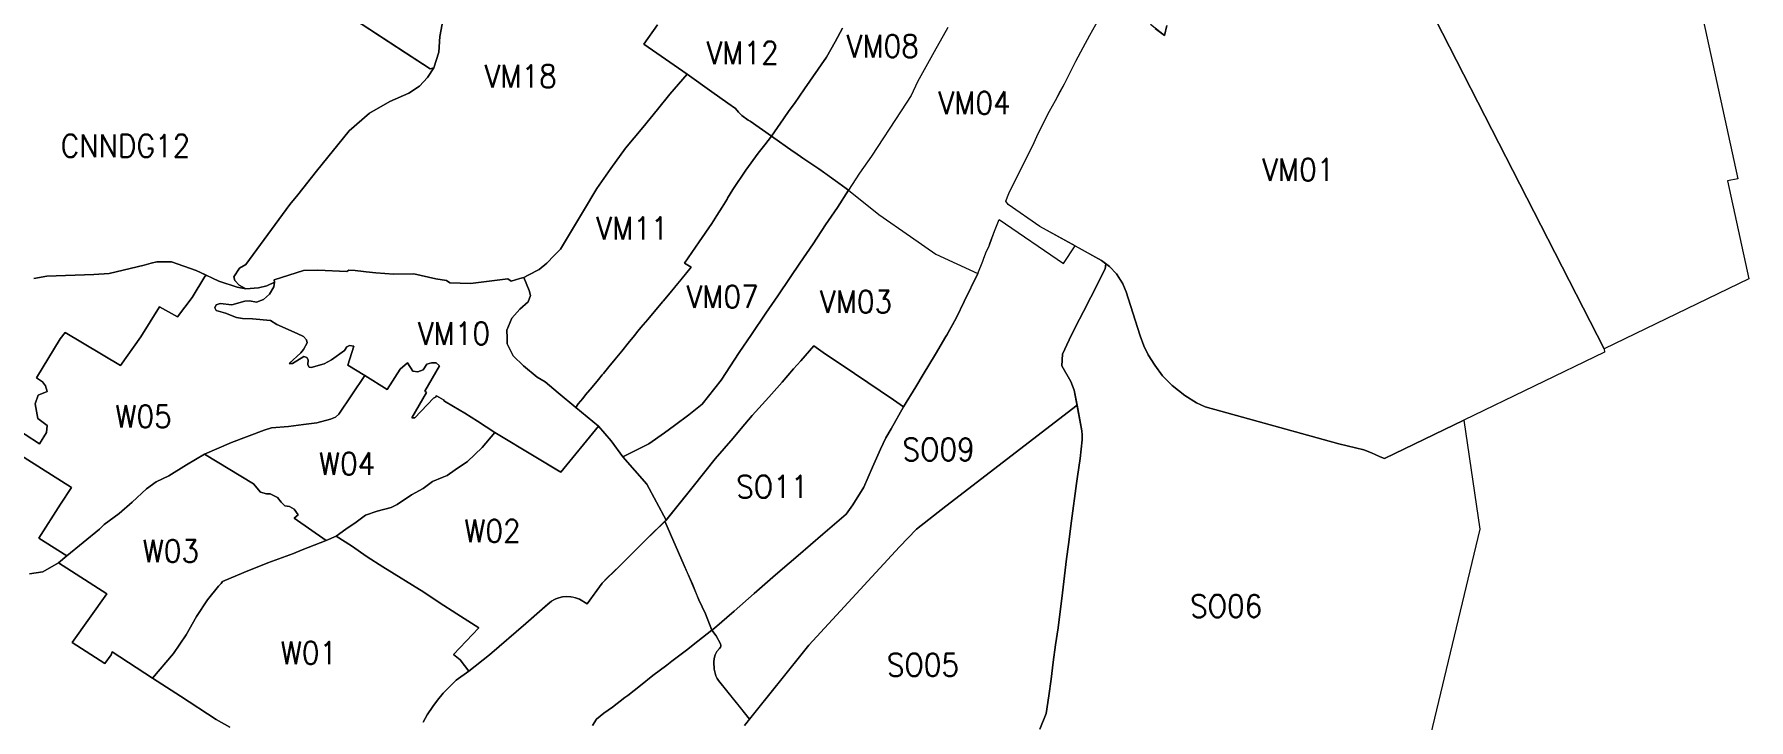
# Model space of a CAD drawing. Header units: metres. Extents: x 267238 to 306780, y 5029040 to 5062814.
# Drawn here: x 295694 to 303296, y 5037525 to 5040562 of the extents above; entities that cross this region are included whole.
import ezdxf
from ezdxf.enums import TextEntityAlignment as Align

# ---------------------------------------------------------------- set-up
doc = ezdxf.new("R2010")
doc.units = ezdxf.units.M
doc.header["$MEASUREMENT"] = 0
for name, color, linetype, lineweight in [('index Côte-des-Neiges Nootre-Dame-de-Grâce', 7, 'Continuous', 0), ('index Outremont', 7, 'Continuous', 0), ('index Sud-Ouest', 7, 'Continuous', 0), ('index Ville-Marie', 7, 'Continuous', 0), ('index Westmount', 7, 'Continuous', 0), ('nom', 7, 'Continuous', 0)]:
    doc.layers.add(name, color=color, linetype=linetype, lineweight=lineweight)
doc.styles.add('Style-STANDARD', font='STANDARD.shx')

msp = doc.modelspace()

# ---------------------------------------------------------------- linework, layer by layer
at = {"layer": 'index Côte-des-Neiges Nootre-Dame-de-Grâce', "color": 6, "linetype": 'Continuous', "lineweight": 0, "elevation": 10, "flags": 128}
for points in [[(297065.97, 5040657.833), (297339.625, 5040479.948), (297449.721, 5040408.381), (297465.412, 5040412.616), (297436.828, 5040370.366), (297402.232, 5040331.654), (297354.436, 5040301.139), (297269.768, 5040264.249), (297180.439, 5040211.573), (297090.258, 5040134.189), (296945.526, 5039955.934), (296863.003, 5039850.753), (296826.77, 5039806.906), (296632.275, 5039542.173), (296603.065, 5039524.908), (296578.328, 5039486.345), (296583.331, 5039470.567), (296602.658, 5039449.548), (296631.254, 5039433.759), (296593.358, 5039440.548), (296512.779, 5039468.383), (296458.973089, 5039493.007343), (296453.096, 5039495.697), (296411.468, 5039514.749), (296301.723, 5039553.79), (296264.104, 5039554.072), (296237.401, 5039552.873), (296212.189, 5039546.971), (296181.38, 5039538.175), (296025.1, 5039501.956), (295957.534, 5039497.632), (295749.954, 5039490.322), (295691.371, 5039479.807)], [(295691.371, 5039479.807), (295749.954, 5039490.322), (295957.534, 5039497.632), (296025.1, 5039501.956), (296181.38, 5039538.175), (296212.189, 5039546.971), (296237.401, 5039552.873), (296264.104, 5039554.072), (296301.723, 5039553.79), (296411.468, 5039514.749), (296458.973089, 5039493.007343), (296449.577, 5039488.995), (296449.577, 5039488.995), (296394.129, 5039395.039), (296328.685, 5039310.463), (296249.484, 5039353.675), (296165.855, 5039220.675), (296076.738, 5039093.916), (295830.613, 5039240.509), (295809.013, 5039212.036), (295704.276, 5039040.009), (295730.563, 5039021.5), (295743.281, 5039004), (295750.906, 5038979.5), (295711.531, 5038962.5), (295697.906, 5038924.5), (295709.232, 5038859.387), (295750.267, 5038827.85), (295748.063, 5038797.5), (295717.25, 5038747), (295589.735, 5038829.465)], [(295576.531, 5038732), (295858.625, 5038554), (295809.628, 5038479.808), (295713.93, 5038329.601), (295838.768, 5038249.903), (295800.472975, 5038219.80427), (295731.291, 5038179.431), (295672.248, 5038170.146)], [(295672.248, 5038170.146), (295731.291, 5038179.431), (295800.472975, 5038219.80427), (295800.472975, 5038219.80427), (296014.956, 5038081.905), (295861.226, 5037866.994), (296007.228954, 5037773.975298), (296035, 5037812), (296038.757, 5037825.21), (296218.134, 5037709.249), (296341.482, 5037628.513), (296499.656, 5037525), (296561.168, 5037490.747)]]:
    msp.add_lwpolyline(points, dxfattribs=at)
at = {"layer": 'index Outremont', "color": 5, "linetype": 'Continuous', "lineweight": 0, "elevation": 10, "flags": 128}
msp.add_lwpolyline([(297506.688, 5040630.543), (297492.218, 5040552.422), (297488.123, 5040483.315), (297465.412, 5040412.616), (297449.721, 5040408.381), (297065.97, 5040657.833)], dxfattribs=at)
at = {"layer": 'index Sud-Ouest', "color": 30, "linetype": 'Continuous', "lineweight": 0, "elevation": 10, "flags": 128}
for points in [[(299128.253732, 5037855.393763), (298865.008176, 5037527.283114), (298826.381, 5037576.043), (298727.479, 5037697.542), (298721.879, 5037706.789), (298716.249, 5037719.437), (298708.464, 5037748.703), (298706.368, 5037779.535), (298708.311, 5037795.47), (298712.495, 5037811.789), (298720.466, 5037826.781), (298731.853, 5037840.255), (298736.243, 5037846.081), (298738.306, 5037850.123), (298738.299, 5037855.202), (298736.787, 5037860.94), (298716.844, 5037895.794), (298698.022, 5037920.785), (298709.612, 5037930.744), (298796.676, 5038006.043), (298885.279, 5038083.287), (298980.894, 5038166.344), (299041.774, 5038218.045), (299081.573, 5038252.545), (299189.866, 5038345.979), (299294.17, 5038435.548), (299323.294, 5038476.733), (299372.506, 5038555.223), (299410.567, 5038643.049), (299446.266, 5038723.05), (299469.065, 5038774.05), (299492.664, 5038813.551), (299548.102, 5038910.494), (299602.688, 5038999.241), (299634.86, 5039054.053), (299689.625, 5039144.507), (299735.426, 5039221.917), (299738.215, 5039226.917), (299782.401, 5039306.082), (299817.354, 5039377.056), (299877.174, 5039501.301), (299899.551, 5039557.058), (299903.849, 5039569.064), (299916.8, 5039601.219), (299925.719, 5039619.315), (299933.018, 5039639.112), (299951.481, 5039689.191), (299971.991641, 5039741.429865), (300257.047699, 5039545.482963), (300309.047595, 5039623.8886), (300425.352, 5039559.56), (300444.786418, 5039545.104648), (300442.43, 5039522.499), (300378.655, 5039397.559), (300346.256, 5039334.058), (300311.157, 5039266.057), (300282.858, 5039208.557), (300252.932, 5039143.684), (300249.824876, 5039092.01121), (300290.521388, 5039022.617069), (300305.48, 5038984.922), (300317.721813, 5038918.265225), (299735.261276, 5038470.518537), (299605.772373, 5038368.509149), (299530.59425, 5038290.726342), (299128.253732, 5037855.393763)], [(298698.022, 5037920.785), (298670.136, 5037993.037), (298640.927, 5038055.663), (298613.236, 5038123.506), (298576.186, 5038208.241), (298490.123, 5038404.134), (298495.346, 5038409.132), (298500.007, 5038415.192), (298615.567, 5038558.546), (298713.572, 5038681.187), (298792.152, 5038772.284), (298827.865, 5038815.389), (298876.706, 5038872.461), (298950.42, 5038953.322), (299010.142, 5039020.647), (299060.583, 5039079.048), (299092.2, 5039114.196), (299150.246, 5039181.481), (299192.214, 5039152.403), (299331.179, 5039058.03), (299503.662, 5038942.052), (299548.102, 5038910.494), (299492.664, 5038813.551), (299469.065, 5038774.05), (299446.266, 5038723.05), (299410.567, 5038643.049), (299372.506, 5038555.223), (299323.294, 5038476.733), (299294.17, 5038435.548), (299189.866, 5038345.979), (299081.573, 5038252.545), (299041.774, 5038218.045), (298980.894, 5038166.344), (298885.279, 5038083.287), (298796.676, 5038006.043), (298709.612, 5037930.744), (298698.022, 5037920.785)]]:
    msp.add_lwpolyline(points, close=True, dxfattribs=at)
for points in [[(300152.765, 5037482.581), (300179.924, 5037551.397), (300192.826, 5037630.141), (300202.696, 5037703.398), (300212.184, 5037780.05), (300222.588, 5037856.313), (300234.182, 5037931.55), (300253.022, 5038086.044), (300270.578, 5038237.55), (300279.131, 5038301.275), (300293.305, 5038406.43), (300314.701, 5038570.665), (300318.94, 5038601.689), (300331.173, 5038681.578), (300340.485, 5038764.146), (300340.062, 5038786.164), (300338.567, 5038804.763), (300305.48, 5038984.922), (300290.521388, 5039022.617069), (300249.824876, 5039092.01121), (300252.932, 5039143.684), (300282.858, 5039208.557), (300311.157, 5039266.057), (300346.256, 5039334.058), (300378.655, 5039397.559), (300442.43, 5039522.499), (300444.786418, 5039545.104648), (300461.652, 5039532.56), (300492.153, 5039499.56), (300521.029, 5039456.331), (300535.955, 5039421.059), (300564.857, 5039328.059), (300597.159, 5039226.058), (300613.46, 5039181.058), (300632.961, 5039141.558), (300662.362, 5039095.058), (300696.363, 5039048.058), (300738.964, 5039005.558), (300794.965, 5038961.057), (300847.166, 5038928.058), (300885.666, 5038911.558), (301479.058, 5038747.301), (301588.705, 5038720.076), (301623.653, 5038707.264), (301662.021, 5038689.109), (301680.151, 5038681.772), (302032.472, 5038852.509), (302103.709609, 5038368.286422), (301884.657416, 5037457.387229)], [(298842.453226, 5037499.170504), (299128.253732, 5037855.393763), (299530.59425, 5038290.726342), (299605.772373, 5038368.509149), (299735.261276, 5038470.518537), (300317.721813, 5038918.265225), (300338.567, 5038804.763), (300340.062, 5038786.164), (300340.485, 5038764.146), (300331.173, 5038681.578), (300318.94, 5038601.689), (300314.701, 5038570.665), (300293.305, 5038406.43), (300279.131, 5038301.275), (300270.578, 5038237.55), (300253.022, 5038086.044), (300234.182, 5037931.55), (300222.588, 5037856.313), (300212.184, 5037780.05), (300202.696, 5037703.398), (300192.826, 5037630.141), (300179.924, 5037551.397), (300152.765, 5037482.581)], [(297417.86, 5037514.189), (297436.516, 5037546.603), (297460.477, 5037582.831), (297481.916, 5037611.679), (297507.218, 5037642.013), (297530.507497, 5037665.95716), (297565.105, 5037699.677), (297620.135, 5037738.987), (297711.629, 5037811.997), (297873.141, 5037950.965), (297946.104, 5038015.032), (297987.782, 5038049.327), (297997.513, 5038055.368), (298006.952, 5038059.966), (298019.385, 5038064.224), (298035.864, 5038068.547), (298054.019, 5038070.088), (298073.227, 5038069.413), (298084.142, 5038067.765), (298093.905, 5038065.231), (298111.136, 5038058.272), (298145.425, 5038037.677), (298212.072, 5038130.242), (298288.175, 5038205.168), (298304.694, 5038221.43), (298359.219, 5038275.111), (298413.508, 5038328.56), (298490.123, 5038404.134), (298576.186, 5038208.241), (298640.927, 5038055.663), (298670.136, 5037993.037), (298698.022, 5037920.785), (298636.732, 5037872.848), (298585.671, 5037832.999), (298520.15, 5037783.987), (298498.128, 5037765.665), (298437.025, 5037719.724), (298382.34, 5037676.266), (298324.97, 5037632.02), (298311.945, 5037622.711), (298257.979, 5037580.04), (298219.879, 5037553.039), (298186.763, 5037526.539), (298169.48, 5037499.039)], [(298169.48, 5037499.039), (298186.763, 5037526.539), (298219.879, 5037553.039), (298257.979, 5037580.04), (298311.945, 5037622.711), (298324.97, 5037632.02), (298382.34, 5037676.266), (298437.025, 5037719.724), (298498.128, 5037765.665), (298520.15, 5037783.987), (298585.671, 5037832.999), (298636.732, 5037872.848), (298698.022, 5037920.785), (298716.844, 5037895.794), (298736.787, 5037860.94), (298738.299, 5037855.202), (298738.306, 5037850.123), (298736.243, 5037846.081), (298731.853, 5037840.255), (298720.466, 5037826.781), (298712.495, 5037811.789), (298708.311, 5037795.47), (298706.368, 5037779.535), (298708.464, 5037748.703), (298716.249, 5037719.437), (298721.879, 5037706.789), (298727.479, 5037697.542), (298865.008176, 5037527.283114), (298842.453226, 5037499.170504)]]:
    msp.add_lwpolyline(points, dxfattribs=at)
at = {"layer": 'index Ville-Marie', "color": 1, "linetype": 'Continuous', "lineweight": 0, "elevation": 10, "flags": 128}
for points in [[(301471.355926, 5041479.948686), (301626.438, 5043485.071), (302559.358, 5043924.886), (302515.736, 5043733.995), (302507.958, 5043600.514), (302514.909533, 5043406.255934), (302550.495, 5043110.391), (302710.906, 5042382.098), (303246.955, 5039921.093), (303202.155, 5039911.692), (303295.835, 5039478.722), (302654.348, 5039167.849), (301471.355926, 5041479.948686), (301626.438, 5043485.071), (302559.358, 5043924.886), (301626.438, 5043485.071), (301471.355926, 5041479.948686)], [(298963.322, 5040110.414), (298932.709, 5040071.822), (298903.942, 5040035.557), (298848.786, 5039959.609), (298790.62, 5039874.631), (298767.771, 5039835.185), (298765.462, 5039831.199), (298744.655, 5039795.278), (298720.907, 5039758.756), (298697.56, 5039722.85), (298642.56, 5039642.674), (298577.339, 5039548.037), (298606.051, 5039529.553), (298505.553, 5039407.551), (298482.002, 5039379.323), (298479.255, 5039376.031), (298414.043, 5039297.869), (298383.923, 5039261.962), (298370.155, 5039245.55), (298355.372, 5039227.42), (298327.756, 5039193.549), (298298.556, 5039157.872), (298269.15, 5039121.944), (298241.039, 5039087.597), (298217.139, 5039058.544), (298212.319, 5039052.686), (298195.435, 5039032.162), (298166.959, 5038997.547), (298138.227, 5038963.485), (298125.495, 5038948.39), (298104.961, 5038924.047), (298095.461, 5038908.547), (298016.06, 5038973.047), (297959.714, 5039022.434), (297923.33, 5039042.017), (297863.276, 5039093.148), (297817.825, 5039137.31), (297791.155, 5039190.678), (297790.119, 5039216.536), (297788.757, 5039250.548), (297810.956, 5039303.549), (297846.155, 5039344.049), (297884.39, 5039376.143), (297893.954, 5039404.55), (297887.654, 5039426.55), (297864.298, 5039484.403), (297883.555, 5039494.52), (297932.152, 5039520.051), (297966.415, 5039547.392), (297999.369, 5039581.078), (298026.67, 5039609.389), (298129.329, 5039779.868), (298187.858, 5039878.269), (298249.903, 5039966.951), (298315.908, 5040057.77), (298392.824, 5040148.586), (298456.739, 5040229.058), (298511.315, 5040297.18), (298588.536, 5040384.56), (298698.073, 5040306.722), (298769.64, 5040255.866), (298802.439, 5040232.559), (298815.739, 5040216.559), (298830.639, 5040201.559), (298859.177, 5040181.955), (298867.645, 5040176.138), (298963.322, 5040110.414)], [(298963.322, 5040110.414), (299059.181, 5040041.953), (299065.497, 5040037.442), (299101.342, 5040012.558), (299137.596, 5039988.685), (299172.374, 5039965.784), (299202.248, 5039945.312), (299304.274, 5039870.722), (299254.693, 5039794.353), (299202.545, 5039717.145), (299146.92, 5039632.981), (299087.772, 5039547.252), (299045.655, 5039484.31), (298990.259, 5039403.368), (298937.515, 5039326.012), (298874.509, 5039231.976), (298818.872, 5039151.648), (298739.595, 5039029.531), (298655.528, 5038922.117), (298596.627, 5038875.101), (298531.927, 5038828.389), (298487.967, 5038796.259), (298419.364, 5038747.433), (298304.079, 5038688.73), (298251.209, 5038759.772), (298196.062, 5038825.546), (298095.461, 5038908.547), (298104.961, 5038924.047), (298125.495, 5038948.39), (298138.227, 5038963.485), (298166.959, 5038997.547), (298195.435, 5039032.162), (298212.319, 5039052.686), (298217.139, 5039058.544), (298241.039, 5039087.597), (298269.15, 5039121.944), (298298.556, 5039157.872), (298327.756, 5039193.549), (298355.372, 5039227.42), (298370.155, 5039245.55), (298383.923, 5039261.962), (298414.043, 5039297.869), (298479.255, 5039376.031), (298482.002, 5039379.323), (298505.553, 5039407.551), (298561.631, 5039474.583), (298606.051, 5039529.553), (298577.339, 5039548.037), (298642.56, 5039642.674), (298697.56, 5039722.85), (298720.907, 5039758.756), (298744.655, 5039795.278), (298765.462, 5039831.199), (298767.771, 5039835.185), (298790.62, 5039874.631), (298848.786, 5039959.609), (298903.942, 5040035.557), (298932.709, 5040071.822), (298932.709, 5040071.822), (298963.322, 5040110.414)], [(299304.274, 5039870.722), (299438.378, 5039763.835), (299579.113, 5039666.014), (299691.049, 5039588.057), (299877.174, 5039501.301), (299817.354, 5039377.056), (299782.401, 5039306.082), (299739.457, 5039229.055), (299735.426, 5039221.917), (299689.625, 5039144.507), (299634.86, 5039054.053), (299602.688, 5038999.241), (299548.102, 5038910.494), (299503.662, 5038942.052), (299331.179, 5039058.03), (299192.214, 5039152.403), (299150.246, 5039181.481), (299092.2, 5039114.196), (299060.583, 5039079.048), (299010.142, 5039020.647), (298950.42, 5038953.322), (298876.706, 5038872.461), (298827.865, 5038815.389), (298792.152, 5038772.284), (298713.572, 5038681.187), (298615.567, 5038558.546), (298495.346, 5038409.132), (298409.216, 5038568.455), (298304.079, 5038688.73), (298419.364, 5038747.433), (298487.967, 5038796.259), (298531.927, 5038828.389), (298596.627, 5038875.101), (298655.528, 5038922.117), (298739.595, 5039029.531), (298818.872, 5039151.648), (298874.509, 5039231.976), (298937.515, 5039326.012), (298990.259, 5039403.368), (299045.655, 5039484.31), (299087.772, 5039547.252), (299146.92, 5039632.981), (299202.545, 5039717.145), (299254.693, 5039794.353), (299304.274, 5039870.722)], [(296757.367, 5039473.348), (296887.381, 5039515.061), (296950.542, 5039516.738), (297078.955, 5039510.094), (297088.819, 5039516.913), (297117.206, 5039514.377), (297153.771, 5039510.467), (297165.919, 5039509.065), (297208.297, 5039504.698), (297288.217, 5039498.189), (297377.194, 5039499.972), (297473.736, 5039478.006), (297521.351, 5039470.986), (297536.474, 5039460.116), (297628.699, 5039457.233), (297793.697, 5039478.136), (297808.324, 5039468.026), (297846.29, 5039479.134), (297864.298, 5039484.403), (297887.654, 5039426.55), (297893.954, 5039404.55), (297884.39, 5039376.143), (297846.155, 5039344.049), (297810.956, 5039303.549), (297788.757, 5039250.548), (297790.119, 5039216.536), (297791.155, 5039190.678), (297817.825, 5039137.31), (297863.276, 5039093.148), (297923.33, 5039042.017), (297959.714, 5039022.434), (298016.06, 5038973.047), (298095.461, 5038908.547), (298196.062, 5038825.546), (298029.084, 5038620.81), (297917.271, 5038687.763), (297735.313, 5038796.5), (297659.813, 5038847), (297602.787, 5038882.156), (297552.157, 5038913.028), (297512.031, 5038936.5), (297508.320645, 5038942.087665), (297477.166799, 5038959.033847), (297473.074, 5038954.198), (297463.813, 5038950), (297381.688, 5038861.5), (297368.438, 5038861.5), (297433.344, 5038974), (297425.406, 5038980.5), (297490.289, 5039092.009), (297475.719, 5039106.5), (297455.844, 5039106.5), (297434.664, 5039099.958), (297417.438, 5039075), (297394.938, 5039065.5), (297372.406, 5039069.5), (297348.578, 5039105.26), (297315.469, 5039077.5), (297258.531, 5038987.5), (297159.19, 5039049.605), (297083.699, 5039095.982), (297110.777, 5039179.164), (297091.678, 5039182.064), (297080.052, 5039177.253), (297069.328, 5039160.316), (297012.402, 5039119.024), (296978.827, 5039101.285), (296921.801, 5039084.548), (296913.382, 5039086.151), (296906.225, 5039097.304), (296908.973, 5039118.623), (296902.959, 5039129.848), (296888.928, 5039133.857), (296838.516, 5039102.688), (296824.404, 5039102.831), (296876.063, 5039150), (296888.219, 5039165), (296904, 5039194.5), (296900.938, 5039208.5), (296888.219, 5039222.5), (296858.875, 5039235.5), (296768.866, 5039275.167), (296741.3, 5039293.311), (296661.123, 5039301.328), (296617.504, 5039302.031), (296589.764, 5039306.941), (296541.858, 5039325.582), (296500.967, 5039338.01), (296494.553, 5039349.636), (296500.566, 5039362.865), (296517.604, 5039369.48), (296569.816, 5039362.38), (296627.983, 5039379.896), (296647.492, 5039380.705), (296679.563, 5039374.29), (296710.433, 5039386.113), (296736.411, 5039409.844), (296755.612, 5039442.897), (296758.975, 5039463.869), (296757.367, 5039473.348)]]:
    msp.add_lwpolyline(points, close=True, dxfattribs=at)
for points in [[(301471.355926, 5041479.948686), (302654.348, 5039167.849), (302656.128, 5039153.791), (302032.472, 5038852.509), (301680.151, 5038681.772), (301662.021, 5038689.109), (301623.653, 5038707.264), (301588.705, 5038720.076), (301479.058, 5038747.301), (300885.666, 5038911.558), (300847.166, 5038928.058), (300794.965, 5038961.057), (300738.964, 5039005.558), (300696.363, 5039048.058), (300662.362, 5039095.058), (300632.961, 5039141.558), (300613.46, 5039181.058), (300597.159, 5039226.058), (300564.857, 5039328.059), (300535.955, 5039421.059), (300519.354, 5039459.059), (300492.153, 5039499.56), (300461.652, 5039532.56), (300425.352, 5039559.56), (300152.348, 5039710.56), (300011.953, 5039807.416), (300001.967, 5039821.827), (300014.846, 5039856.249), (300091.271, 5040012.048), (300112.138, 5040051.395), (300127.065, 5040082.23), (300145.205, 5040121.576), (300182.939, 5040198.564), (300195.038, 5040221.564), (300222.038, 5040268.565), (300261.236, 5040342.565), (300312.637, 5040442.993), (300344.634, 5040502.567), (300373.562, 5040557.725), (300453.63, 5040699.07)], [(299744.886, 5040592.513), (299684.589, 5040484.697), (299610.359, 5040350.707), (299581.621, 5040291.022), (299536.952, 5040222.276), (299406.267, 5040022.337), (299353.336, 5039945.979), (299304.274, 5039870.722), (299304.274, 5039870.722), (299438.378, 5039763.835), (299579.113, 5039666.014), (299691.049, 5039588.057), (299877.174, 5039501.301), (299899.551, 5039557.058), (299903.849, 5039569.064), (299916.8, 5039601.219), (299925.719, 5039619.315), (299951.481, 5039689.191), (299971.991641, 5039741.429865), (300257.047699, 5039545.482963), (300309.047595, 5039623.8886), (300152.348, 5039710.56), (300011.953, 5039807.416), (300001.967, 5039821.827), (300014.846, 5039856.249), (300024.938, 5039876.639), (300091.271, 5040012.048), (300127.065, 5040082.23), (300145.205, 5040121.576), (300195.038, 5040221.564), (300222.038, 5040268.565), (300244.837, 5040311.565), (300261.236, 5040342.565), (300312.637, 5040442.993), (300344.634, 5040502.567), (300373.562, 5040557.725), (300453.63, 5040699.07)], [(298457.533, 5040604.062), (298396.434, 5040517.561), (298588.536, 5040384.56), (298511.315, 5040297.18), (298456.739, 5040229.058), (298392.824, 5040148.586), (298315.908, 5040057.77), (298249.903, 5039966.951), (298187.858, 5039878.269), (298129.329, 5039779.868), (298026.67, 5039609.389), (297999.369, 5039581.078), (297966.415, 5039547.392), (297932.152, 5039520.051), (297883.555, 5039494.52), (297864.298, 5039484.403), (297846.29, 5039479.134), (297808.324, 5039468.026), (297793.697, 5039478.136), (297628.699, 5039457.233), (297536.474, 5039460.116), (297521.351, 5039470.986), (297473.736, 5039478.006), (297377.194, 5039499.972), (297288.217, 5039498.189), (297208.297, 5039504.698), (297165.919, 5039509.065), (297153.771, 5039510.467), (297117.206, 5039514.377), (297088.819, 5039516.913), (297078.955, 5039510.094), (296950.542, 5039516.738), (296887.381, 5039515.061), (296757.367, 5039473.348), (296758.975, 5039463.869), (296724.654, 5039447.096), (296687.958, 5039437.547), (296631.254, 5039433.759), (296602.658, 5039449.548), (296583.331, 5039470.567), (296578.328, 5039486.345), (296603.065, 5039524.908), (296632.275, 5039542.173), (296826.77, 5039806.906), (296863.003, 5039850.753), (296945.526, 5039955.934), (297090.258, 5040134.189), (297180.439, 5040211.573), (297269.768, 5040264.249), (297354.436, 5040301.139), (297402.232, 5040331.654), (297436.828, 5040370.366), (297465.412, 5040412.616), (297488.123, 5040483.315), (297492.218, 5040552.422), (297506.688, 5040630.543)], [(299277.932, 5040589.065), (299245.433, 5040529.064), (299207.252, 5040459.7), (299108.358, 5040320.124), (299064.038, 5040255.56), (299041.67, 5040223.604), (299016.652, 5040187.861), (298963.322, 5040110.414), (298867.645, 5040176.138), (298859.177, 5040181.955), (298830.639, 5040201.559), (298815.739, 5040216.559), (298802.439, 5040232.559), (298769.64, 5040255.866), (298698.073, 5040306.722), (298588.536, 5040384.56), (298396.434, 5040517.561), (298457.533, 5040604.062)], [(300715.133, 5040600.57), (300704.933, 5040556.069), (300642.816, 5040605.88)], [(300664.433, 5040588.069), (300704.933, 5040556.069), (300715.133, 5040600.57)], [(299744.886, 5040592.513), (299684.589, 5040484.697), (299610.359, 5040350.707), (299581.621, 5040291.022), (299536.952, 5040222.276), (299406.267, 5040022.337), (299353.336, 5039945.979), (299304.274, 5039870.722), (299172.374, 5039965.784), (299101.342, 5040012.558), (299065.497, 5040037.442), (299059.181, 5040041.953), (298963.322, 5040110.414), (299016.652, 5040187.861), (299041.67, 5040223.604), (299064.038, 5040255.56), (299108.358, 5040320.124), (299207.252, 5040459.7), (299245.433, 5040529.064), (299277.932, 5040589.065)]]:
    msp.add_lwpolyline(points, dxfattribs=at)
at = {"layer": 'index Westmount', "color": 4, "linetype": 'Continuous', "lineweight": 0, "elevation": 10, "flags": 128}
for points in [[(295589.735, 5038829.465), (295717.25, 5038747), (295748.063, 5038797.5), (295750.267, 5038827.85), (295709.232, 5038859.387), (295697.906, 5038924.5), (295711.531, 5038962.5), (295750.906, 5038979.5), (295743.281, 5039004), (295730.563, 5039021.5), (295704.276, 5039040.009), (295809.013, 5039212.036), (295830.613, 5039240.509), (296076.738, 5039093.916), (296165.855, 5039220.675), (296249.484, 5039353.675), (296328.685, 5039310.463), (296394.129, 5039395.039), (296449.577, 5039488.995), (296453.096, 5039495.697), (296512.779, 5039468.383), (296593.358, 5039440.548), (296631.254, 5039433.759), (296687.958, 5039437.547), (296724.654, 5039447.096), (296758.975, 5039463.869), (296755.612, 5039442.897), (296736.411, 5039409.844), (296710.433, 5039386.113), (296679.563, 5039374.29), (296647.492, 5039380.705), (296627.983, 5039379.896), (296569.816, 5039362.38), (296517.604, 5039369.48), (296500.566, 5039362.865), (296494.553, 5039349.636), (296500.967, 5039338.01), (296541.858, 5039325.582), (296589.764, 5039306.941), (296617.504, 5039302.031), (296661.123, 5039301.328), (296741.3, 5039293.311), (296768.866, 5039275.167), (296858.875, 5039235.5), (296888.219, 5039222.5), (296900.938, 5039208.5), (296904, 5039194.5), (296888.219, 5039165), (296876.063, 5039150), (296824.404, 5039102.831), (296838.516, 5039102.688), (296888.928, 5039133.857), (296902.959, 5039129.848), (296908.973, 5039118.623), (296906.225, 5039097.304), (296913.382, 5039086.151), (296921.801, 5039084.548), (296978.827, 5039101.285), (297012.402, 5039119.024), (297069.328, 5039160.316), (297080.052, 5039177.253), (297091.678, 5039182.064), (297110.777, 5039179.164), (297083.699, 5039095.982), (297159.19, 5039049.605), (297159.19, 5039049.605), (297044.375, 5038878), (297029.597, 5038864.57), (297007.844, 5038856.5), (296946.25, 5038840.5), (296887.997, 5038832.35), (296821.625, 5038823.5), (296745, 5038817.5), (296712.781, 5038807), (296568.813, 5038753.5), (296449.219, 5038701.5), (296368.281, 5038653.5), (296290.375, 5038605), (296234.344, 5038578), (296190.656, 5038547), (296127.566, 5038489.023), (296070.192, 5038438.108), (296004.079, 5038389.284), (295982.802, 5038369.526), (295910.23, 5038310.252), (295838.768, 5038249.903), (295713.93, 5038329.601), (295809.628, 5038479.808), (295858.625, 5038554), (295576.531, 5038732)], [(296561.168, 5037490.747), (296499.656, 5037525), (296341.482, 5037628.513), (296218.134, 5037709.249), (296311.594, 5037818.5), (296366.559, 5037900.183), (296412.688, 5037982), (296461.375, 5038055), (296510.094, 5038116.5), (296522.25, 5038128), (296528.719, 5038136.5), (296622.531, 5038177.5), (296729.25, 5038219.5), (296843.125, 5038260.5), (296881.781, 5038276.5), (296988.5, 5038318), (297032.906, 5038338.5), (297032.906, 5038338.5), (297100.938, 5038295), (297169.688, 5038245.5), (297239.875, 5038202.5), (297421.094, 5038089.5), (297488.406, 5038044), (297567.906, 5037993.5), (297665.375, 5037931), (297552.875, 5037813.5), (297582.906, 5037790), (297620.135, 5037738.987), (297565.105, 5037699.677), (297530.507497, 5037665.95716), (297507.218, 5037642.013), (297481.916, 5037611.679), (297460.477, 5037582.831), (297436.516, 5037546.603), (297417.86, 5037514.189)]]:
    msp.add_lwpolyline(points, dxfattribs=at)
for points in [[(297735.313, 5038796.5), (297679.688, 5038730.5), (297615.156, 5038668), (297560.75, 5038631.5), (297524.938, 5038607), (297502, 5038598.5), (297459.031, 5038580.5), (297418.219, 5038549), (297366.656, 5038520.5), (297302.906, 5038477.5), (297276.406, 5038464.5), (297214.094, 5038449), (297161.813, 5038430.5), (297121, 5038399.5), (297075.875, 5038368.5), (297032.906, 5038338.5), (296988.5, 5038318), (296846.688, 5038417.5), (296864.163, 5038431.986), (296846.031, 5038457), (296825.719, 5038469), (296805.411, 5038471.925), (296787.933, 5038488.263), (296771.595, 5038509.54), (296739.969, 5038526), (296722.96, 5038526.069), (296697.123, 5038532.528), (296665.206, 5038570.144), (296449.219, 5038701.5), (296568.813, 5038753.5), (296712.781, 5038807), (296745, 5038817.5), (296821.625, 5038823.5), (296887.997, 5038832.35), (296946.25, 5038840.5), (297007.844, 5038856.5), (297029.597, 5038864.57), (297044.375, 5038878), (297159.19, 5039049.605), (297258.531, 5038987.5), (297315.469, 5039077.5), (297348.578, 5039105.26), (297372.406, 5039069.5), (297394.938, 5039065.5), (297417.438, 5039075), (297434.664, 5039099.958), (297455.844, 5039106.5), (297475.719, 5039106.5), (297490.289, 5039092.009), (297425.406, 5038980.5), (297433.344, 5038974), (297368.438, 5038861.5), (297381.688, 5038861.5), (297463.813, 5038950), (297473.074, 5038954.198), (297477.166799, 5038959.033847), (297508.320645, 5038942.087665), (297512.031, 5038936.5), (297552.157, 5038913.028), (297602.787, 5038882.156), (297659.813, 5038847), (297735.313, 5038796.5)], [(297032.906, 5038338.5), (297075.875, 5038368.5), (297121, 5038399.5), (297161.813, 5038430.5), (297214.094, 5038449), (297276.406, 5038464.5), (297302.906, 5038477.5), (297366.656, 5038520.5), (297418.219, 5038549), (297459.031, 5038580.5), (297502, 5038598.5), (297524.938, 5038607), (297560.75, 5038631.5), (297615.156, 5038668), (297679.688, 5038730.5), (297735.313, 5038796.5), (297917.271, 5038687.763), (298010.797, 5038631.76), (298029.084, 5038620.81), (298196.062, 5038825.546), (298251.209, 5038759.772), (298304.079, 5038688.73), (298409.216, 5038568.455), (298495.346, 5038409.132), (298431.672, 5038346.443), (298413.508, 5038328.56), (298359.219, 5038275.111), (298304.694, 5038221.43), (298288.175, 5038205.168), (298234.637, 5038152.458), (298212.072, 5038130.242), (298187.97, 5038096.781), (298145.425, 5038037.677), (298111.136, 5038058.272), (298093.905, 5038065.231), (298073.227, 5038069.413), (298054.019, 5038070.088), (298035.864, 5038068.547), (298019.385, 5038064.224), (298006.952, 5038059.966), (297997.513, 5038055.368), (297987.782, 5038049.327), (297970.509, 5038036.272), (297873.141, 5037950.965), (297711.629, 5037811.997), (297620.135, 5037738.987), (297582.906, 5037790), (297552.875, 5037813.5), (297665.375, 5037931), (297567.906, 5037993.5), (297488.406, 5038044), (297421.094, 5038089.5), (297239.875, 5038202.5), (297169.688, 5038245.5), (297100.938, 5038295), (297032.906, 5038338.5)], [(295800.472975, 5038219.80427), (295838.768, 5038249.903), (295910.23, 5038310.252), (295982.802, 5038369.526), (296004.079, 5038389.284), (296070.192, 5038438.108), (296127.566, 5038489.023), (296190.656, 5038547), (296234.344, 5038578), (296290.375, 5038605), (296368.281, 5038653.5), (296449.219, 5038701.5), (296665.206, 5038570.144), (296697.123, 5038532.528), (296722.96, 5038526.069), (296739.969, 5038526), (296771.595, 5038509.54), (296787.933, 5038488.263), (296805.411, 5038471.925), (296825.719, 5038469), (296846.031, 5038457), (296864.163, 5038431.986), (296846.688, 5038417.5), (296988.5, 5038318), (296881.781, 5038276.5), (296843.125, 5038260.5), (296729.25, 5038219.5), (296622.531, 5038177.5), (296528.719, 5038136.5), (296522.25, 5038128), (296510.094, 5038116.5), (296461.375, 5038055), (296412.688, 5037982), (296366.559, 5037900.183), (296311.594, 5037818.5), (296218.134, 5037709.249), (296038.757, 5037825.21), (296035, 5037812), (296007.228954, 5037773.975298), (295861.226, 5037866.994), (296014.956, 5038081.905), (295800.472975, 5038219.80427)]]:
    msp.add_lwpolyline(points, close=True, dxfattribs=at)

# ---------------------------------------------------------------- texts
at = {"layer": 'nom', "color": 1, "linetype": 'Continuous', "lineweight": 0, "style": 'Style-STANDARD'}
for s, p in [('VM12', (298834.536741, 5040479.878106, 10)), ('VM08', (299456.098528, 5040509.487173, 10)), ('VM18', (297850.397246, 5040376.246373, 10)), ('VM04', (299863.073507, 5040257.810107, 10)), ('VM01', (301298.585252, 5039961.719441, 10)), ('VM11', (298346.166766, 5039702.640108, 10)), ('VM07', (298745.7422, 5039399.147176, 10)), ('VM03', (299337.705806, 5039376.940376, 10)), ('VM10', (297554.415443, 5039236.29731, 10))]:
    msp.add_text(s, height=100, dxfattribs=at).set_placement(p, align=Align.MIDDLE_CENTER)
at = {"layer": 'nom', "color": 6, "linetype": 'Continuous', "lineweight": 0, "style": 'Style-STANDARD'}
msp.add_text('CNNDG12', height=100, dxfattribs=at).set_placement((296098.16696, 5040067.346218, 10), align=Align.MIDDLE_CENTER)
at = {"layer": 'nom', "color": 4, "linetype": 'Continuous', "lineweight": 0, "style": 'Style-STANDARD'}
for s, p in [('W05', (296178.29949, 5038868.840077, 10)), ('W04', (297080.88035, 5038659.235313, 10)), ('W02', (297725.580964, 5038360.95161, 10)), ('W03', (296299.180855, 5038272.272671, 10)), ('W01', (296911.646439, 5037820.816256, 10))]:
    msp.add_text(s, height=100, dxfattribs=at).set_placement(p, align=Align.MIDDLE_CENTER)
at = {"layer": 'nom', "color": 30, "linetype": 'Continuous', "lineweight": 0, "style": 'Style-STANDARD'}
for s, p in [('SO09', (299703.507247, 5038722.112879, 10)), ('SO11', (298966.153936, 5038557.233122, 10)), ('SO06', (300978.694737, 5038027.882324, 10)), ('SO05', (299634.109288, 5037767.545866, 10))]:
    msp.add_text(s, height=100, dxfattribs=at).set_placement(p, align=Align.MIDDLE_CENTER)

doc.saveas('drawing.dxf')
